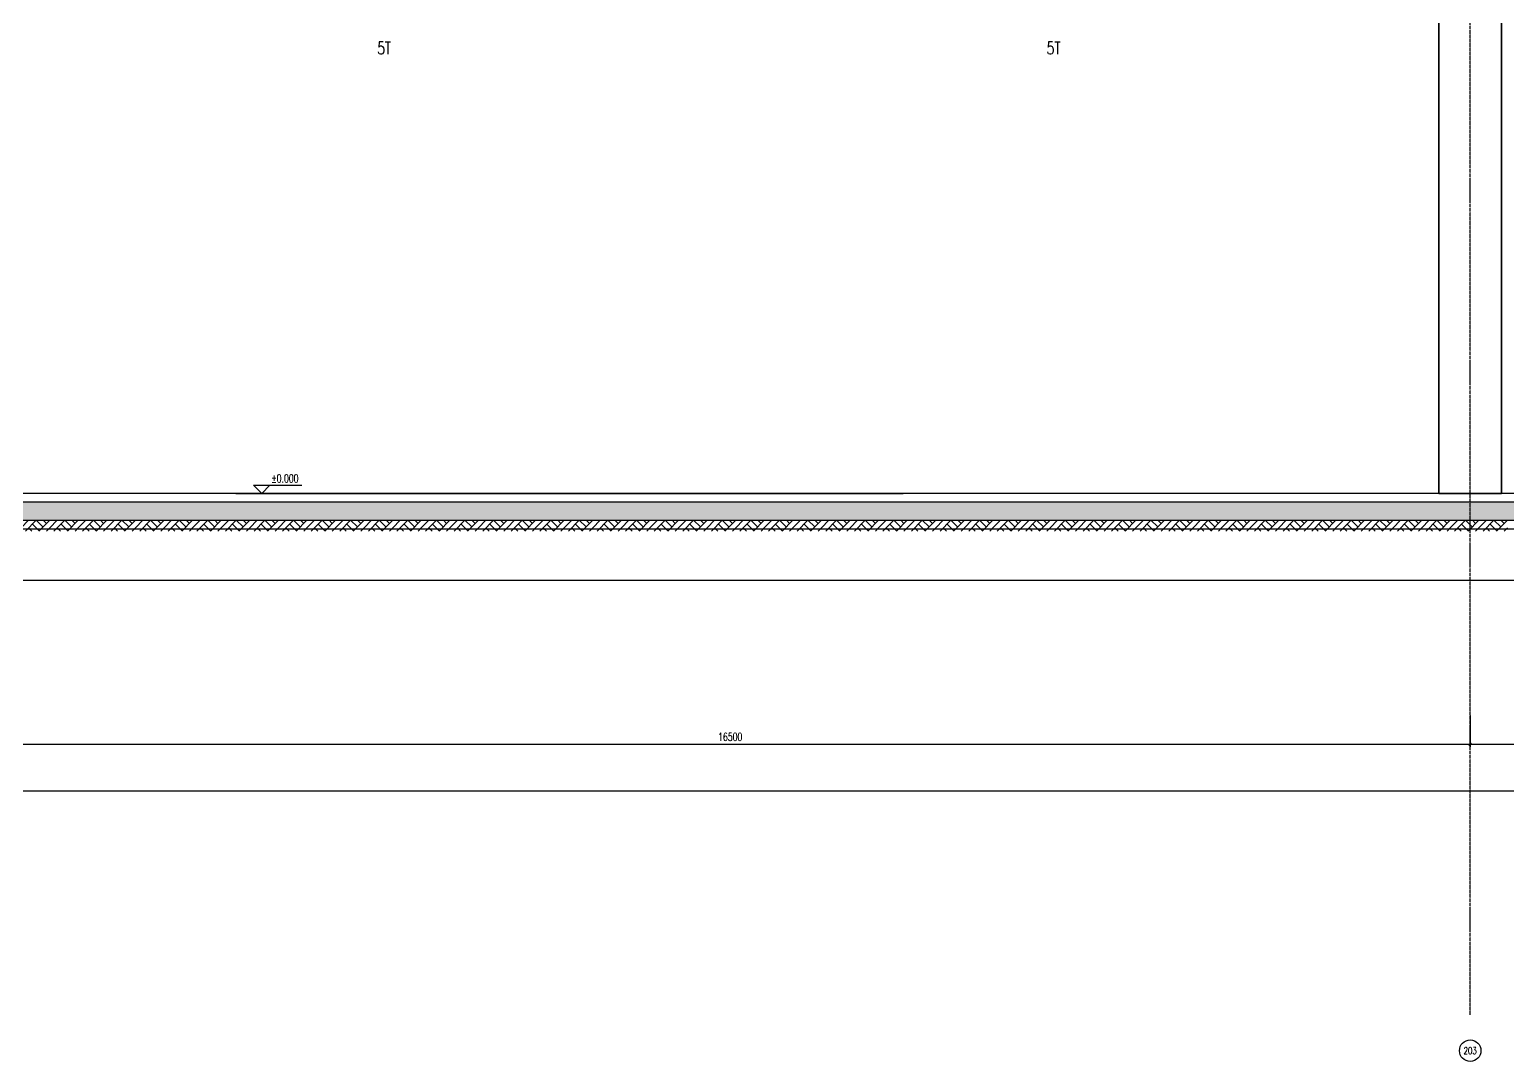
# Model space of a CAD drawing. Extents: x -1899985 to 1774885, y 556286 to 2175695.
# Drawn here: x -1120958 to -1104479, y 561924 to 573428 of the extents above; entities that cross this region are included whole.
import ezdxf
from ezdxf.enums import TextEntityAlignment as Align

# ---------------------------------------------------------------- set-up
doc = ezdxf.new("R2010")
doc.units = 0
doc.header["$LTSCALE"] = 10
doc.header["$MEASUREMENT"] = 0
doc.linetypes.add('20剖面图$0$__DASH', pattern=[0.35, 0.25, -0.1])
doc.linetypes.add('20剖面图$0$DOTE', pattern=[2.42, 2, -0.2, 0.02, -0.2])
doc.layers.get('Defpoints').update_dxf_attribs({"color": 210})
for name, color, linetype in [('20剖面图$0$A-AXIS-D', 1, 'Continuous'), ('20剖面图$0$A-AXIS-DOTE', 14, '20剖面图$0$DOTE'), ('20剖面图$0$A-AXIS-SYMB', 3, 'Continuous'), ('20剖面图$0$A-HATCH-1', 252, 'Continuous'), ('20剖面图$0$A-LIN-V', 9, 'Continuous'), ('20剖面图$0$AS-COLN', 6, 'Continuous'), ('20剖面图$0$AS-WALL', 40, 'Continuous'), ('20剖面图$0$COLUMN', 9, 'Continuous'), ('20剖面图$0$DIM_ELEV', 3, 'Continuous'), ('20剖面图$0$FHSGH10105-主梁-06', 7, 'Continuous'), ('20剖面图$0$PUB_TEXT', 7, 'Continuous'), ('A-LIN-V', 9, 'Continuous')]:
    doc.layers.add(name, color=color, linetype=linetype)
doc.styles.add('20剖面图$0$_TCH_AXIS', font='COMPLEX', dxfattribs={"bigfont": 'GBCBIG'})
doc.styles.add('20剖面图$0$_TCH_DIM', font='SIMPLEX', dxfattribs={"bigfont": 'GBCBIG'})
doc.styles.add('20剖面图$0$A-DIM_T3', font='SIMPLEX', dxfattribs={"width": 0.705882, "bigfont": 'GBCBIG'})
doc.styles.add('20剖面图$0$A-STANDARD', font='SIMPLEX', dxfattribs={"bigfont": 'GBCBIG'})
doc.dimstyles.new('20剖面图$0$A-DIM&&30', dxfattribs={"dimtxt": 89.25, "dimasz": 30, "dimexe": 30, "dimexo": 30, "dimgap": 37.875, "dimtad": 1, "dimdec": 0, "dimzin": 0, "dimdsep": 46, "dimtxsty": '20剖面图$0$A-DIM_T3', "dimblk": '20剖面图$0$_ArchTick', "dimcen": 0.09, "dimclrt": 7, "dimazin": 2, "dimtfac": 1, "dimtdec": 0, "dimtix": 1, "dimtmove": 2, "dimatfit": 3, "dimfxl": 1, "dimtolj": 1, "dimtzin": 0, "dimarcsym": 0})

# ---------------------------------------------------------------- blocks, each defined once
blk = doc.blocks.new('20剖面图$0$55555')
at = {"layer": '20剖面图$0$COLUMN'}
for points in [[(-350, 700), (-350, -14200), (350, -14200), (350, 700)], [(16850, 700), (16850, -14200), (16150, -14200), (16150, 700)]]:
    blk.add_lwpolyline(points, close=True, dxfattribs=at)
blk = doc.blocks.new('20剖面图$0$G$C20E3758E')
at = {"layer": '20剖面图$0$A-LIN-V'}
blk.add_line((-3723.54, -3216.25), (1012.62, -3216.25), dxfattribs=at)
blk = doc.blocks.new('20剖面图$0$_ArchTick')
at = {"color": 0, "linetype": 'ByBlock', "const_width": 0.4}
blk.add_lwpolyline([(-0.5, -0.5), (0.5, 0.5)], dxfattribs=at)
blk = doc.blocks.new('*D137')
at = {"layer": '20剖面图$0$A-AXIS-D', "color": 0, "lineweight": -2, "transparency": 16777216}
for p, q in [((-1104895, 565780), (-1104895, 565431)), ((-1088395, 565780), (-1088395, 565431)), ((-1104895, 565461), (-1088395, 565461))]:
    blk.add_line(p, q, dxfattribs=at)
at = {"layer": 'Defpoints', "color": 0, "transparency": 16777216}
for p in [(-1104895, 565810), (-1088395, 565810), (-1088395, 565461)]:
    blk.add_point(p, dxfattribs=at)
at = {"layer": '20剖面图$0$A-AXIS-D', "color": 0, "lineweight": -2, "transparency": 16777216, "xscale": 30, "yscale": 30, "zscale": 30, "rotation": 180}
blk.add_blockref('20剖面图$0$_ArchTick', (-1104895, 565461), dxfattribs=at)
at = {"layer": '20剖面图$0$A-AXIS-D', "color": 0, "lineweight": -2, "transparency": 16777216, "xscale": 30, "yscale": 30, "zscale": 30}
blk.add_blockref('20剖面图$0$_ArchTick', (-1088395, 565461), dxfattribs=at)
at = {"layer": '20剖面图$0$A-AXIS-D', "color": 7, "transparency": 16777216, "insert": (-1096645, 565543), "char_height": 89.2, "attachment_point": 5, "style": '20剖面图$0$A-DIM_T3'}
blk.add_mtext('\\A1;16500', dxfattribs=at)
blk = doc.blocks.new('*D138')
at = {"layer": '20剖面图$0$A-AXIS-D', "color": 0, "lineweight": -2, "transparency": 16777216}
for p, q in [((-1121395, 565780), (-1121395, 565431)), ((-1104895, 565780), (-1104895, 565431)), ((-1121395, 565461), (-1104895, 565461))]:
    blk.add_line(p, q, dxfattribs=at)
at = {"layer": 'Defpoints', "color": 0, "transparency": 16777216}
for p in [(-1121395, 565810), (-1104895, 565810), (-1104895, 565461)]:
    blk.add_point(p, dxfattribs=at)
at = {"layer": '20剖面图$0$A-AXIS-D', "color": 0, "lineweight": -2, "transparency": 16777216, "xscale": 30, "yscale": 30, "zscale": 30, "rotation": 180}
blk.add_blockref('20剖面图$0$_ArchTick', (-1121395, 565461), dxfattribs=at)
at = {"layer": '20剖面图$0$A-AXIS-D', "color": 0, "lineweight": -2, "transparency": 16777216, "xscale": 30, "yscale": 30, "zscale": 30}
blk.add_blockref('20剖面图$0$_ArchTick', (-1104895, 565461), dxfattribs=at)
at = {"layer": '20剖面图$0$A-AXIS-D', "color": 7, "transparency": 16777216, "insert": (-1113145, 565543), "char_height": 89.2, "attachment_point": 5, "style": '20剖面图$0$A-DIM_T3'}
blk.add_mtext('\\A1;16500', dxfattribs=at)
blk = doc.blocks.new('20剖面图$0$$LinePat$素土夯实')
at = {"color": 0}
for p, q in [((0, -210), (210, 0)), ((120, -300), (420, 0)), ((420, 0), (608, -188)), ((495, -300), (795, 0)), ((615, 0), (705, -90)), ((210, -210), (300, -300)), ((315, -105), (502, -293)), ((705, -300), (795, -210))]:
    blk.add_line(p, q, dxfattribs=at)
blk = doc.blocks.new('*D213')
at = {"layer": '20剖面图$0$A-AXIS-D', "color": 0, "lineweight": -2, "transparency": 16777216}
for p, q in [((-1138545, 565402), (-1138545, 564911)), ((-1054745, 565402), (-1054745, 564911)), ((-1138545, 564941), (-1054745, 564941))]:
    blk.add_line(p, q, dxfattribs=at)
at = {"layer": 'Defpoints', "color": 0, "transparency": 16777216}
for p in [(-1138545, 565432), (-1054745, 565432), (-1054745, 564941)]:
    blk.add_point(p, dxfattribs=at)
at = {"layer": '20剖面图$0$A-AXIS-D', "color": 0, "lineweight": -2, "transparency": 16777216, "xscale": 30, "yscale": 30, "zscale": 30, "rotation": 180}
blk.add_blockref('20剖面图$0$_ArchTick', (-1138545, 564941), dxfattribs=at)
at = {"layer": '20剖面图$0$A-AXIS-D', "color": 0, "lineweight": -2, "transparency": 16777216, "xscale": 30, "yscale": 30, "zscale": 30}
blk.add_blockref('20剖面图$0$_ArchTick', (-1054745, 564941), dxfattribs=at)
at = {"layer": '20剖面图$0$A-AXIS-D', "color": 7, "transparency": 16777216, "insert": (-1096645, 565024), "char_height": 89.2, "attachment_point": 5, "style": '20剖面图$0$A-DIM_T3'}
blk.add_mtext('\\A1;83800', dxfattribs=at)
blk = doc.blocks.new('20剖面图')
at = {"layer": '20剖面图$0$A-HATCH-1'}
h = blk.add_hatch(dxfattribs=at)
h.set_pattern_fill('混凝土', color=256, scale=50)
h.set_pattern_definition([(50, (0, 0), (358.63009, -31.37607), [37.5, -412.5]), (355, (0, 0), (-69.37567, 376.09607), [30, -330]), (100.4514, (29.9, -2.6), (289.25469, 344.71977), [31.8701, -350.57106]), (46.1842, (0, 100), (533.62052, -82.7595), [56.25, -618.75]), (96.6356, (44.47, 93.1), (467.33135, 487.05894), [47.80514, -525.8565]), (351.1842, (0, 100), (467.33097, 487.0593), [45, -495]), (21, (50, 75), (298.453526, -201.309445), [37.5, -412.5]), (326, (50, 75), (121.65767, 362.57502), [30, -330]), (71.4514, (74.87, 58.22), (420.11131, 161.26525), [31.8701, -350.57106]), (37.5, (0, 0), (6.079928, 166.446927), [0, -326, 0, -335, 0, -331.25]), (7.5, (0, 0), (131.534769, 197.205856), [0, -191, 0, -318.5, 0, -126.25]), (327.5, (-111.5, 0), (266.911218, -11.277436), [0, -125, 0, -390, 0, -517.5]), (317.5, (-161.5, 0), (291.593085, 50.05249), [0, -162.5, 0, -259, 0, -367.5])])
h.paths.add_polyline_path([(-1055395, 567957.5), (-1055395, 568157.5), (-1137895, 568157.5), (-1137895, 567957.5)])
at = {"layer": '20剖面图$0$A-AXIS-D'}
blk.add_circle((-1104893.9, 562043.9), 120, dxfattribs=at)
at = {"layer": '20剖面图$0$A-AXIS-DOTE', "ltscale": 2}
blk.add_line((-1104895, 562443.9), (-1104895, 589505.1), dxfattribs=at)
at = {"layer": '20剖面图$0$A-AXIS-DOTE', "linetype": '20剖面图$0$__DASH', "ltscale": 2}
for p, q in [((-1044824.9, 568257.5), (-1146664.3, 568257.5)), ((-1044824.9, 567857.5), (-1146664.3, 567857.5))]:
    blk.add_line(p, q, dxfattribs=at)
at = {"layer": '20剖面图$0$A-AXIS-SYMB'}
blk.add_lwpolyline([(-1138972.9, 567290), (-1096880.5, 567290), (-1096857.5, 567353), (-1096835.3, 567227), (-1096813, 567290), (-1054720.5, 567290)], dxfattribs=at)
at = {"layer": '20剖面图$0$AS-COLN'}
blk.add_lwpolyline([(-1055395, 567957.5), (-1055395, 568157.5), (-1137895, 568157.5), (-1137895, 567957.5)], close=True, dxfattribs=at)
at = {"layer": '20剖面图$0$AS-WALL'}
blk.add_lwpolyline([(-1054745, 568257.5), (-1138195, 568257.5)], dxfattribs=at)
at = {"layer": '20剖面图$0$DIM_ELEV'}
for p, q in [((-1118369.3, 568257.5), (-1118459.3, 568347.5)), ((-1118459.3, 568347.5), (-1117922.9, 568347.5)), ((-1118369.3, 568257.5), (-1118279.3, 568347.5))]:
    blk.add_line(p, q, dxfattribs=at)
at = {"layer": '20剖面图$0$A-HATCH-1', "xscale": 0.4009130424256014, "yscale": 0.4, "zscale": 0.4, "rotation": 359.9999999999999}
for p in [(-1121052.5, 567957.5), (-1120733.8, 567957.5), (-1120415.1, 567957.5), (-1120096.4, 567957.5), (-1119777.6, 567957.5), (-1119458.9, 567957.5), (-1119140.2, 567957.5), (-1118821.4, 567957.5), (-1118502.7, 567957.5), (-1118184, 567957.5), (-1117865.3, 567957.5), (-1117546.5, 567957.5), (-1117227.8, 567957.5), (-1116909.1, 567957.5), (-1116590.4, 567957.5), (-1116271.6, 567957.5), (-1115952.9, 567957.5), (-1115634.2, 567957.5), (-1115315.5, 567957.5), (-1114996.7, 567957.5), (-1114678, 567957.5), (-1114359.3, 567957.5), (-1114040.6, 567957.5), (-1113721.8, 567957.5), (-1113403.1, 567957.5), (-1113084.4, 567957.5), (-1112765.7, 567957.5), (-1112446.9, 567957.5), (-1112128.2, 567957.5), (-1111809.5, 567957.5), (-1111490.8, 567957.5), (-1111172, 567957.5), (-1110853.3, 567957.5), (-1110534.6, 567957.5), (-1110215.8, 567957.5), (-1109897.1, 567957.5), (-1109578.4, 567957.5), (-1109259.7, 567957.5), (-1108940.9, 567957.5), (-1108622.2, 567957.5), (-1108303.5, 567957.5), (-1107984.8, 567957.5), (-1107666, 567957.5), (-1107347.3, 567957.5), (-1107028.6, 567957.5), (-1106709.9, 567957.5), (-1106391.1, 567957.5), (-1106072.4, 567957.5), (-1105753.7, 567957.5), (-1105435, 567957.5), (-1105116.2, 567957.5), (-1104797.5, 567957.5)]:
    blk.add_blockref('20剖面图$0$$LinePat$素土夯实', p, dxfattribs=at)
at = {"layer": '20剖面图$0$A-LIN-V'}
for p in [(-1121395, 582457.5), (-1104895, 582457.5)]:
    blk.add_blockref('20剖面图$0$55555', p, dxfattribs=at)
at = {"layer": '20剖面图$0$A-LIN-V', "xscale": 1.571585729816195, "yscale": 1.571585729816195, "zscale": 1.571585729816195}
blk.add_blockref('20剖面图$0$G$C20E3758E', (-1112807.8, 573312.1), dxfattribs=at)
at = {"layer": '20剖面图$0$FHSGH10105-主梁-06', "color": 3, "linetype": 'Continuous', "style": '20剖面图$0$A-STANDARD', "width": 0.705882}
for p in [(-1117080.6, 573152.3), (-1109615.8, 573152.3)]:
    blk.add_text('5T', height=140.26, dxfattribs=at).set_placement(p)
at = {"layer": '20剖面图$0$PUB_TEXT', "style": '20剖面图$0$_TCH_DIM', "width": 0.705882}
blk.add_text('%%P0.000', height=89.25, dxfattribs=at).set_placement((-1118261.9, 568379))
at = {"layer": '20剖面图$0$PUB_TEXT', "style": '20剖面图$0$_TCH_AXIS', "width": 1.210143}
blk.add_text('203', height=78.81, dxfattribs=at).set_placement((-1104968.1, 562004.5), (-1104819.7, 562004.5), align=Align.FIT)
at = {"layer": '20剖面图$0$A-AXIS-D'}
for base, p1, p2, picture, middle in [((-1104895, 565460.7), (-1121395, 565810), (-1104895, 565810), '*D138', (-1113145, 565543.2)), ((-1088395, 565460.7), (-1104895, 565810), (-1088395, 565810), '*D137', (-1096645, 565543.2)), ((-1054745, 564941.1), (-1138545, 565432), (-1054745, 565432), '*D213', (-1096645, 565023.6))]:
    dim = blk.add_linear_dim(base=base, p1=p1, p2=p2, angle=360, dimstyle='20剖面图$0$A-DIM&&30', override={"dimgap": 0}, dxfattribs=at)
    dim.commit()
    dim.dimension.update_dxf_attribs({"geometry": picture, "text_midpoint": middle, "dimtype": 161})

msp = doc.modelspace()

# ---------------------------------------------------------------- block references
at = {"layer": 'A-LIN-V'}
msp.add_blockref('20剖面图', (0, 0), dxfattribs=at)

doc.saveas('drawing.dxf')
